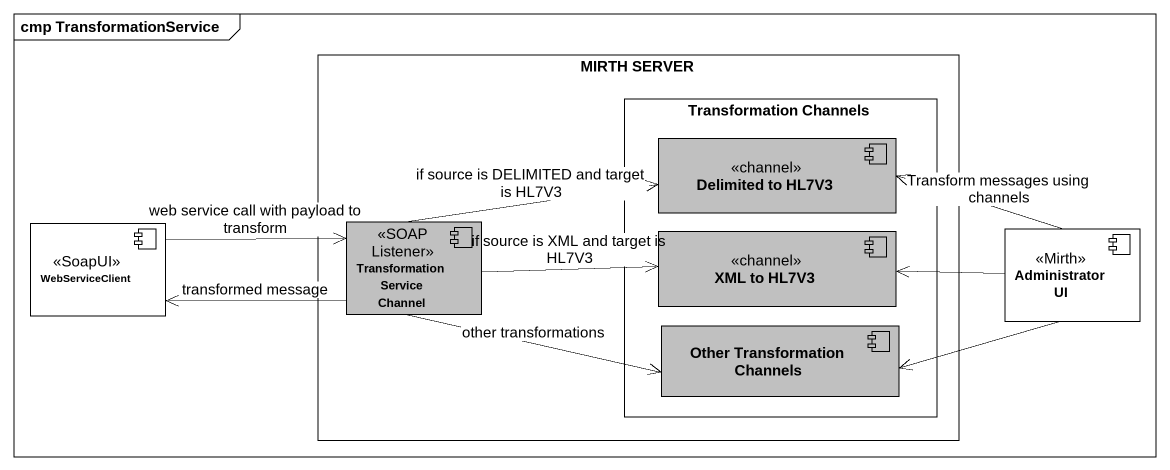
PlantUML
@startuml
mainframe cmp TransformationService
rectangle "MIRTH SERVER" as MIRTH_SERVER {
  rectangle "Transformation Channels" as Transformation_Channels {
    component "Delimited to HL7V3" as Delimited_to_HL7V3 <<channel>> #C0C0C0
    component "XML to HL7V3" as XML_to_HL7V3 <<channel>> #C0C0C0
    component "Other Transformation Channels" as Other_Transformation #C0C0C0
  }
  component "Transformation Service Channel" as Transformation_Service <<SOAP Listener>> #C0C0C0
}
component WebServiceClient <<SoapUI>> #FFFFFF
component "Administrator UI" as Administrator_UI <<Mirth>> #FFFFFF
WebServiceClient -right-> Transformation_Service : web service call with payload to transform
Transformation_Service -right-> Delimited_to_HL7V3 : if source is DELIMITED and target is HL7V3
Transformation_Service -left-> WebServiceClient : transformed message
Transformation_Service -right-> XML_to_HL7V3 : if source is XML and target is HL7V3
Transformation_Service -right-> Other_Transformation : other transformations
Administrator_UI -left-> Delimited_to_HL7V3 : Transform messages using channels
Administrator_UI -left-> XML_to_HL7V3
Administrator_UI -left-> Other_Transformation
@enduml
